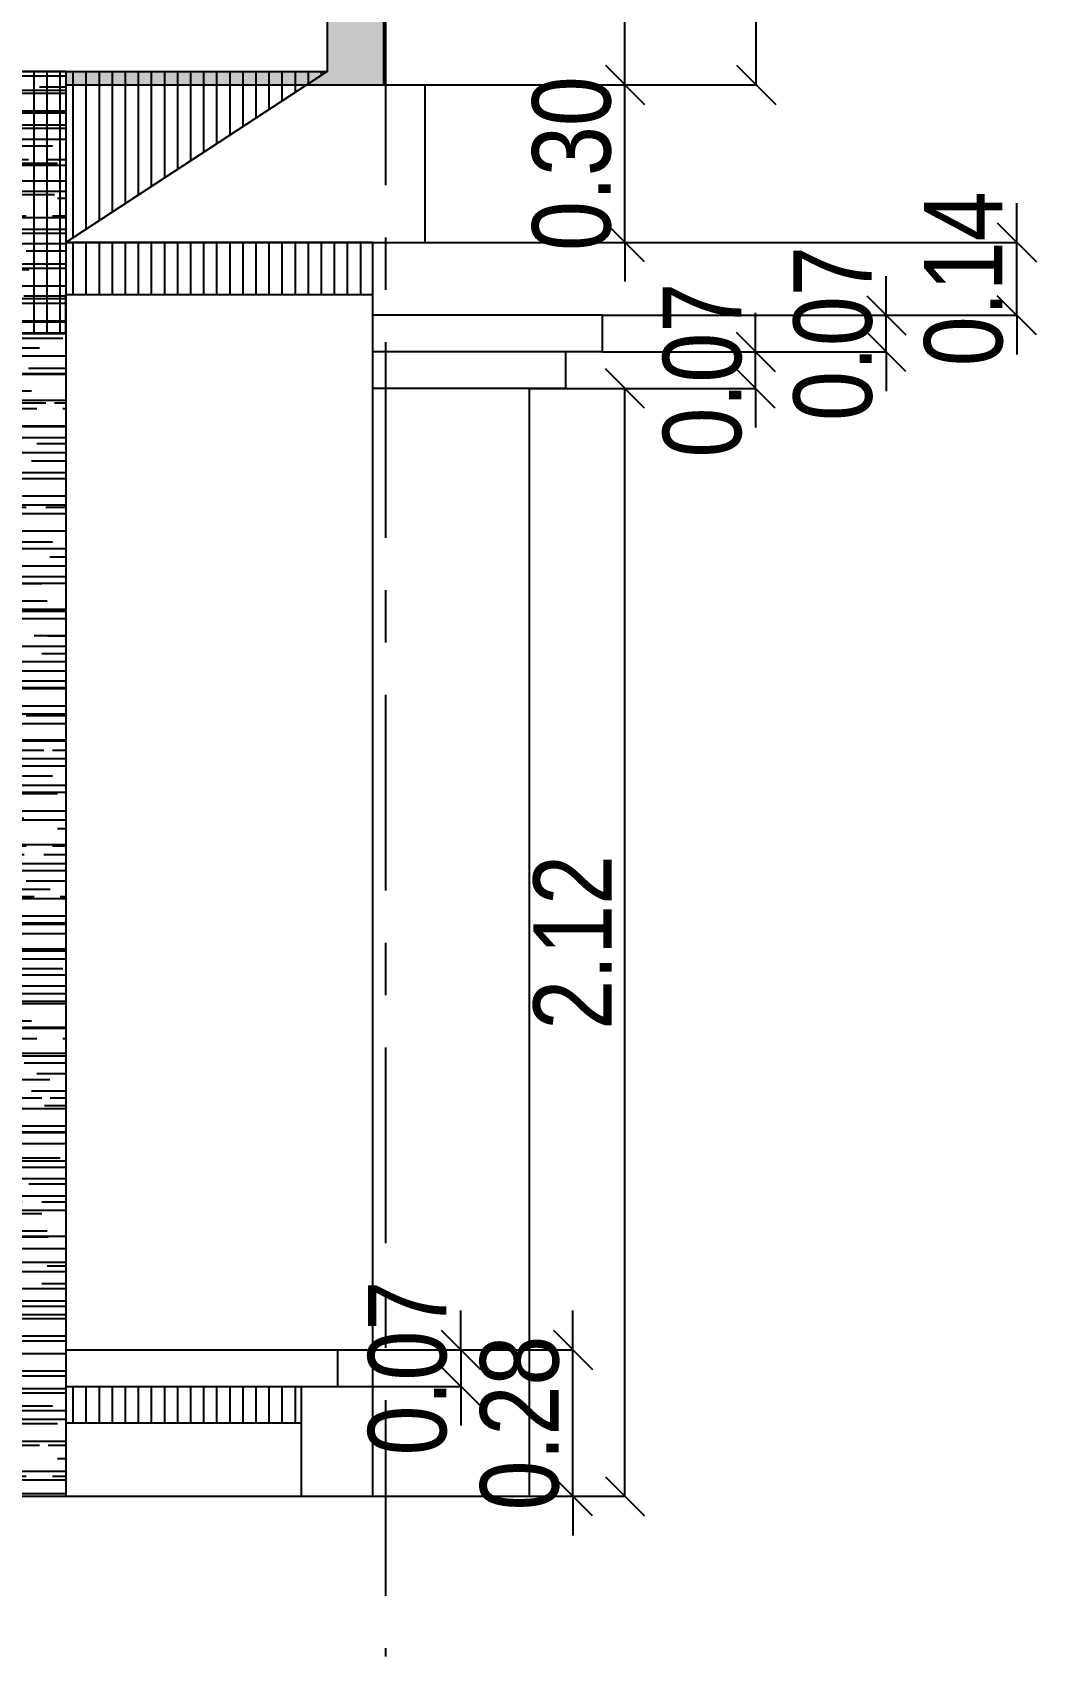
# Model space of a CAD drawing. Extents: x -14.8 to 35.6, y 44.5 to 81.2.
# Drawn here: x 33.647 to 35.568, y 44.673 to 47.781 of the extents above; entities that cross this region are included whole.
import ezdxf

# ---------------------------------------------------------------- set-up
doc = ezdxf.new("R2010")
doc.units = 0
doc.header["$MEASUREMENT"] = 0
doc.header["$PDMODE"] = 3
doc.linetypes.add('CENTER2', pattern=[1.125, 0.75, -0.125, 0.125, -0.125])
doc.layers.get('0').update_dxf_attribs({"linetype": 'CONTINUOUS'})
doc.layers.get('DEFPOINTS').update_dxf_attribs({"linetype": 'CONTINUOUS'})
for name, color, linetype in [('COTAS', 12, 'CONTINUOUS'), ('EJES', 161, 'CENTER2'), ('NUEVO', 1, 'CONTINUOUS'), ('RELLENO', 7, 'CONTINUOUS'), ('SOMBRA', 251, 'CONTINUOUS')]:
    doc.layers.add(name, color=color, linetype=linetype)
doc.styles.add('COTAS SECUNDARIAS', font='ARIALN.TTF', dxfattribs={"height": 0.15})
doc.dimstyles.new('COTA SECUNDARIAS', dxfattribs={"dimscale": 5, "dimtxt": 1, "dimasz": 0.015, "dimexe": 0, "dimexo": 0, "dimgap": 0.005, "dimtad": 1, "dimzin": 1, "dimdsep": 46, "dimtxsty": 'COTAS SECUNDARIAS', "dimblk": 'OBLIQUE', "dimcen": 0, "dimclrd": 11, "dimclre": 11, "dimclrt": 11, "dimaunit": 1, "dimadec": 1, "dimazin": 0, "dimtfac": 0.4, "dimtix": 1, "dimtmove": 1, "dimatfit": 3, "dimfxl": 1, "dimtolj": 1, "dimtzin": 0, "dimlwd": -1, "dimarcsym": 0})
pattern_1 = [(0, (0, 15.127245), (0.11, 0.05), [0.75, -0.1, 0.25, -0.05]), (0, (0.0665, 15.152245), (-0.05, 0.0665), [0.15, -0.0165, 0.3, -0.0375]), (0, (0.025, 15.169745), (0.26, 0.0335), [0.4, -0.07, 0.2, -0.05])]

# ---------------------------------------------------------------- blocks, each defined once
blk = doc.blocks.new('_Oblique')
at = {"color": 0, "linetype": 'ByBlock', "lineweight": -2}
blk.add_line((-0.5, -0.5), (0.5, 0.5), dxfattribs=at)
blk = doc.blocks.new('*D79')
at = {"layer": 'COTAS', "color": 11, "transparency": 16777216}
for p, q in [((34.6813, 45.2599), (34.6813, 45.3349)), ((34.6813, 44.9795), (34.6813, 45.2599)), ((34.6813, 44.9795), (34.6813, 44.9045))]:
    blk.add_line(p, q, dxfattribs=at)
at = {"layer": 'COTAS', "color": 11, "lineweight": -2, "transparency": 16777216}
for p, q in [((34.2309, 45.2599), (34.6813, 45.2599)), ((34.1609, 44.9795), (34.6813, 44.9795))]:
    blk.add_line(p, q, dxfattribs=at)
at = {"layer": 'DEFPOINTS', "color": 0, "transparency": 16777216}
for p in [(34.2309, 45.2599), (34.6813, 45.2599), (34.1609, 44.9795)]:
    blk.add_point(p, dxfattribs=at)
at = {"layer": 'COTAS', "color": 11, "transparency": 16777216, "xscale": 0.075, "yscale": 0.075, "zscale": 0.075}
for p, rotation in [((34.6813, 45.2599), 270), ((34.6813, 44.9795), 90)]:
    blk.add_blockref('_Oblique', p, dxfattribs=dict(at, rotation=rotation))
at = {"layer": 'COTAS', "color": 11, "transparency": 16777216, "insert": (34.5797, 45.1197), "char_height": 0.15, "attachment_point": 5, "rotation": 90, "style": 'COTAS SECUNDARIAS'}
blk.add_mtext('\\A1;0.28', dxfattribs=at)
blk = doc.blocks.new('*D80')
at = {"layer": 'COTAS', "color": 11, "transparency": 16777216}
for p, q in [((34.4666, 45.2599), (34.4666, 45.3349)), ((34.4666, 45.2599), (34.4666, 45.1899)), ((34.4666, 45.1899), (34.4666, 45.1149))]:
    blk.add_line(p, q, dxfattribs=at)
at = {"layer": 'COTAS', "color": 11, "lineweight": -2, "transparency": 16777216}
for p, q in [((33.9709, 45.2599), (34.4666, 45.2599)), ((33.9709, 45.1899), (34.4666, 45.1899))]:
    blk.add_line(p, q, dxfattribs=at)
at = {"layer": 'DEFPOINTS', "color": 0, "transparency": 16777216}
for p in [(33.9709, 45.2599), (33.9709, 45.1899), (34.4666, 45.1899)]:
    blk.add_point(p, dxfattribs=at)
at = {"layer": 'COTAS', "color": 11, "transparency": 16777216, "xscale": 0.075, "yscale": 0.075, "zscale": 0.075}
for p, rotation in [((34.4666, 45.2599), 270), ((34.4666, 45.1899), 90)]:
    blk.add_blockref('_Oblique', p, dxfattribs=dict(at, rotation=rotation))
at = {"layer": 'COTAS', "color": 11, "transparency": 16777216, "insert": (34.365, 45.2249), "char_height": 0.15, "attachment_point": 5, "rotation": 90, "style": 'COTAS SECUNDARIAS'}
blk.add_mtext('\\A1;0.07', dxfattribs=at)
blk = doc.blocks.new('*D249')
at = {"layer": 'COTAS', "color": 11, "lineweight": -2, "transparency": 16777216}
for p, q in [((34.5975, 47.0999), (34.7808, 47.0999)), ((34.5975, 44.9795), (34.7808, 44.9795))]:
    blk.add_line(p, q, dxfattribs=at)
at = {"layer": 'COTAS', "color": 11, "transparency": 16777216}
blk.add_line((34.7808, 44.9795), (34.7808, 47.0999), dxfattribs=at)
at = {"layer": 'DEFPOINTS', "color": 0, "transparency": 16777216}
for p in [(34.5975, 47.0999), (34.7808, 47.0999), (34.5975, 44.9795)]:
    blk.add_point(p, dxfattribs=at)
at = {"layer": 'COTAS', "color": 11, "transparency": 16777216, "xscale": 0.075, "yscale": 0.075, "zscale": 0.075}
for p, rotation in [((34.7808, 47.0999), 90), ((34.7808, 44.9795), 270)]:
    blk.add_blockref('_Oblique', p, dxfattribs=dict(at, rotation=rotation))
at = {"layer": 'COTAS', "color": 11, "transparency": 16777216, "insert": (34.6805, 46.0397), "char_height": 0.15, "attachment_point": 5, "rotation": 90, "style": 'COTAS SECUNDARIAS'}
blk.add_mtext('\\A1;2.12', dxfattribs=at)
blk = doc.blocks.new('*D250')
at = {"layer": 'COTAS', "color": 11, "transparency": 16777216}
for p, q in [((35.0308, 47.1699), (35.0308, 47.2449)), ((35.0308, 47.0999), (35.0308, 47.1699)), ((35.0308, 47.0999), (35.0308, 47.0249))]:
    blk.add_line(p, q, dxfattribs=at)
at = {"layer": 'COTAS', "color": 11, "lineweight": -2, "transparency": 16777216}
for p, q in [((34.7375, 47.1699), (35.0308, 47.1699)), ((34.5975, 47.0999), (35.0308, 47.0999))]:
    blk.add_line(p, q, dxfattribs=at)
at = {"layer": 'DEFPOINTS', "color": 0, "transparency": 16777216}
for p in [(34.7375, 47.1699), (35.0308, 47.1699), (34.5975, 47.0999)]:
    blk.add_point(p, dxfattribs=at)
at = {"layer": 'COTAS', "color": 11, "transparency": 16777216, "xscale": 0.075, "yscale": 0.075, "zscale": 0.075}
for p, rotation in [((35.0308, 47.1699), 270), ((35.0308, 47.0999), 90)]:
    blk.add_blockref('_Oblique', p, dxfattribs=dict(at, rotation=rotation))
at = {"layer": 'COTAS', "color": 11, "transparency": 16777216, "insert": (34.9292, 47.1349), "char_height": 0.15, "attachment_point": 5, "rotation": 90, "style": 'COTAS SECUNDARIAS'}
blk.add_mtext('\\A1;0.07', dxfattribs=at)
blk = doc.blocks.new('*D251')
at = {"layer": 'COTAS', "color": 11, "transparency": 16777216}
for p, q in [((35.2808, 47.2399), (35.2808, 47.3149)), ((35.2808, 47.1699), (35.2808, 47.2399)), ((35.2808, 47.1699), (35.2808, 47.0949))]:
    blk.add_line(p, q, dxfattribs=at)
at = {"layer": 'COTAS', "color": 11, "lineweight": -2, "transparency": 16777216}
for p, q in [((34.7375, 47.2399), (35.2808, 47.2399)), ((34.7375, 47.1699), (35.2808, 47.1699))]:
    blk.add_line(p, q, dxfattribs=at)
at = {"layer": 'DEFPOINTS', "color": 0, "transparency": 16777216}
for p in [(34.7375, 47.2399), (35.2808, 47.2399), (34.7375, 47.1699)]:
    blk.add_point(p, dxfattribs=at)
at = {"layer": 'COTAS', "color": 11, "transparency": 16777216, "xscale": 0.075, "yscale": 0.075, "zscale": 0.075}
for p, rotation in [((35.2808, 47.2399), 270), ((35.2808, 47.1699), 90)]:
    blk.add_blockref('_Oblique', p, dxfattribs=dict(at, rotation=rotation))
at = {"layer": 'COTAS', "color": 11, "transparency": 16777216, "insert": (35.1792, 47.2049), "char_height": 0.15, "attachment_point": 5, "rotation": 90, "style": 'COTAS SECUNDARIAS'}
blk.add_mtext('\\A1;0.07', dxfattribs=at)
blk = doc.blocks.new('*D252')
at = {"layer": 'COTAS', "color": 11, "transparency": 16777216}
for p, q in [((35.5308, 47.3795), (35.5308, 47.4545)), ((35.5308, 47.2399), (35.5308, 47.3795)), ((35.5308, 47.2399), (35.5308, 47.1649))]:
    blk.add_line(p, q, dxfattribs=at)
at = {"layer": 'COTAS', "color": 11, "lineweight": -2, "transparency": 16777216}
for p, q in [((34.3975, 47.3795), (35.5308, 47.3795)), ((34.7375, 47.2399), (35.5308, 47.2399))]:
    blk.add_line(p, q, dxfattribs=at)
at = {"layer": 'DEFPOINTS', "color": 0, "transparency": 16777216}
for p in [(34.3975, 47.3795), (35.5308, 47.3795), (34.7375, 47.2399)]:
    blk.add_point(p, dxfattribs=at)
at = {"layer": 'COTAS', "color": 11, "transparency": 16777216, "xscale": 0.075, "yscale": 0.075, "zscale": 0.075}
for p, rotation in [((35.5308, 47.3795), 270), ((35.5308, 47.2399), 90)]:
    blk.add_blockref('_Oblique', p, dxfattribs=dict(at, rotation=rotation))
at = {"layer": 'COTAS', "color": 11, "transparency": 16777216, "insert": (35.4292, 47.3097), "char_height": 0.15, "attachment_point": 5, "rotation": 90, "style": 'COTAS SECUNDARIAS'}
blk.add_mtext('\\A1;0.14', dxfattribs=at)
blk = doc.blocks.new('*D253')
at = {"layer": 'COTAS', "color": 11, "transparency": 16777216}
for p, q in [((34.7808, 47.6812), (34.7808, 47.7562)), ((34.7808, 47.3795), (34.7808, 47.6812)), ((34.7808, 47.3795), (34.7808, 47.3045))]:
    blk.add_line(p, q, dxfattribs=at)
at = {"layer": 'COTAS', "color": 11, "lineweight": -2, "transparency": 16777216}
for p, q in [((34.3975, 47.6812), (34.7808, 47.6812)), ((34.3975, 47.3795), (34.7808, 47.3795))]:
    blk.add_line(p, q, dxfattribs=at)
at = {"layer": 'DEFPOINTS', "color": 0, "transparency": 16777216}
for p in [(34.3975, 47.6812), (34.7808, 47.6812), (34.3975, 47.3795)]:
    blk.add_point(p, dxfattribs=at)
at = {"layer": 'COTAS', "color": 11, "transparency": 16777216, "xscale": 0.075, "yscale": 0.075, "zscale": 0.075}
for p, rotation in [((34.7808, 47.6812), 270), ((34.7808, 47.3795), 90)]:
    blk.add_blockref('_Oblique', p, dxfattribs=dict(at, rotation=rotation))
at = {"layer": 'COTAS', "color": 11, "transparency": 16777216, "insert": (34.6792, 47.5303), "char_height": 0.15, "attachment_point": 5, "rotation": 90, "style": 'COTAS SECUNDARIAS'}
blk.add_mtext('\\A1;0.30', dxfattribs=at)
blk = doc.blocks.new('*D254')
at = {"layer": 'COTAS', "color": 11, "lineweight": -2, "transparency": 16777216}
for p, q in [((34.8192, 50.0929), (34.7808, 50.0929)), ((34.3975, 47.6812), (34.7808, 47.6812))]:
    blk.add_line(p, q, dxfattribs=at)
at = {"layer": 'COTAS', "color": 11, "transparency": 16777216}
blk.add_line((34.7808, 47.6812), (34.7808, 50.0929), dxfattribs=at)
at = {"layer": 'DEFPOINTS', "color": 0, "transparency": 16777216}
for p in [(34.7808, 50.0929), (34.8192, 50.0929), (34.3975, 47.6812)]:
    blk.add_point(p, dxfattribs=at)
at = {"layer": 'COTAS', "color": 11, "transparency": 16777216, "xscale": 0.075, "yscale": 0.075, "zscale": 0.075}
for p, rotation in [((34.7808, 50.0929), 90), ((34.7808, 47.6812), 270)]:
    blk.add_blockref('_Oblique', p, dxfattribs=dict(at, rotation=rotation))
at = {"layer": 'COTAS', "color": 11, "transparency": 16777216, "insert": (34.6805, 48.887), "char_height": 0.15, "attachment_point": 5, "rotation": 90, "style": 'COTAS SECUNDARIAS'}
blk.add_mtext('\\A1;2.41', dxfattribs=at)
blk = doc.blocks.new('*D256')
at = {"layer": 'COTAS', "color": 11, "lineweight": -2, "transparency": 16777216}
for p, q in [((29.7321, 49.9063), (35.032, 49.9063)), ((34.3975, 47.6812), (35.032, 47.6812))]:
    blk.add_line(p, q, dxfattribs=at)
at = {"layer": 'COTAS', "color": 11, "transparency": 16777216}
blk.add_line((35.032, 47.6812), (35.032, 49.9063), dxfattribs=at)
at = {"layer": 'DEFPOINTS', "color": 0, "transparency": 16777216}
for p in [(29.7321, 49.9063), (35.032, 49.9063), (34.3975, 47.6812)]:
    blk.add_point(p, dxfattribs=at)
at = {"layer": 'COTAS', "color": 11, "transparency": 16777216, "xscale": 0.075, "yscale": 0.075, "zscale": 0.075}
for p, rotation in [((35.032, 49.9063), 90), ((35.032, 47.6812), 270)]:
    blk.add_blockref('_Oblique', p, dxfattribs=dict(at, rotation=rotation))
at = {"layer": 'COTAS', "color": 11, "transparency": 16777216, "insert": (34.9317, 48.7937), "char_height": 0.15, "attachment_point": 5, "rotation": 90, "style": 'COTAS SECUNDARIAS'}
blk.add_mtext('\\A1;2.22', dxfattribs=at)

msp = doc.modelspace()

# ---------------------------------------------------------------- hatches: boundary and pattern name
at = {"layer": 'RELLENO'}
h = msp.add_hatch(dxfattribs=at)
h.set_pattern_fill('AR-RROOF', color=1, scale=0.05, style=0)
h.set_pattern_definition(pattern_1)
h.paths.add_polyline_path([(34.3192, 50.0929), (26.7525, 50.0929), (26.7525, 49.9063), (29.7321, 49.9063), (34.2515, 47.8977), (34.2109, 47.8063), (34.2109, 47.7063), (33.7109, 47.7063), (33.7109, 47.6812), (34.3192, 47.6812)])
h = msp.add_hatch(dxfattribs=at)
h.set_pattern_fill('AR-RROOF', color=1, scale=0.05, style=0)
h.set_pattern_definition(pattern_1)
h.paths.add_polyline_path([(33.7109, 47.7063), (32.0134, 47.7063), (32.0134, 46.9599), (32.0173, 46.9599, -1), (32.0173, 46.9499), (32.0523, 46.9499, -1), (32.0523, 46.9599), (32.0573, 46.9599), (32.0573, 47.0499), (32.0673, 47.0999), (32.0773, 47.0499), (32.0773, 46.9599), (32.0823, 46.9599, -1), (32.0823, 46.9499), (32.1173, 46.9499, -1), (32.1173, 46.9599), (32.1223, 46.9599), (32.1223, 47.0499), (32.1323, 47.0999), (32.1423, 47.0499), (32.1423, 46.9599), (32.1473, 46.9599, -1), (32.1473, 46.9499), (32.1823, 46.9499, -1), (32.1823, 46.9599), (32.1873, 46.9599), (32.1873, 47.0499), (32.1973, 47.0999), (32.2073, 47.0499), (32.2073, 46.9599), (32.2123, 46.9599, -1), (32.2123, 46.9499), (32.6444, 46.9499), (32.6444, 47.0999), (32.5069, 47.0999), (32.5069, 47.1699), (32.4739, 47.1699), (32.4739, 47.2399), (33.5321, 47.2399), (33.5321, 47.1699), (33.4991, 47.1699), (33.4991, 47.0999), (33.4661, 47.0999), (33.4661, 44.9795), (33.7109, 44.9795)])
h.paths.add_polyline_path([(32.3923, 47.0999), (32.4023, 47.0499), (32.4023, 46.9599), (32.3823, 46.9599), (32.3823, 47.0499)], flags=16)
h.paths.add_polyline_path([(32.4573, 47.0999), (32.4673, 47.0499), (32.4673, 46.9599), (32.4473, 46.9599), (32.4473, 47.0499)], flags=16)
h.paths.add_polyline_path([(32.3273, 47.0999), (32.3373, 47.0499), (32.3373, 46.9599), (32.3173, 46.9599), (32.3173, 47.0499)], flags=16)
h.paths.add_polyline_path([(32.2623, 47.0999), (32.2723, 47.0499), (32.2723, 46.9599), (32.2523, 46.9599), (32.2523, 47.0499)], flags=16)
at = {"layer": 'SOMBRA'}
h = msp.add_hatch(dxfattribs=at)
h.set_pattern_fill('ANSI31', color=256, scale=0.2, angle=45, style=0)
h.set_pattern_definition([(90, (0, 15.127245), (-0.025, 3e-18), [])])
h.paths.add_polyline_path([(34.2109, 47.7063), (33.7109, 47.7063), (29.2509, 47.7063), (25.1509, 47.7063), (20.5009, 47.7063), (20.5009, 47.2399), (21.6409, 47.2399), (21.6409, 47.1699), (21.5709, 47.1699), (20.5009, 47.1699), (20.5009, 47.0299), (21.5009, 47.0299), (21.5009, 46.2063), (25.1509, 46.2063), (25.1509, 47.2063), (26.4009, 47.2063), (26.4009, 47.1363), (28.0009, 47.1363), (28.0009, 47.2063), (30.4134, 47.2063), (30.4134, 47.1363), (32.0134, 47.1363), (32.0134, 47.2063), (32.4739, 47.2063), (32.4739, 47.1699), (32.5069, 47.1699), (32.5069, 47.0999), (32.5399, 47.0999), (32.5399, 45.2599), (32.7274, 45.2599), (32.7274, 45.1899), (32.6944, 45.1899), (25.5028, 45.1899), (25.5028, 45.1199), (29.8811, 45.1199), (32.6944, 45.1199), (32.6944, 44.9795), (32.749, 44.9795), (32.749, 47.0299), (33.4661, 47.0299), (33.4661, 47.0999), (33.4991, 47.0999), (33.4991, 47.1699), (32.815, 47.1699), (32.815, 47.2399), (33.5321, 47.2399), (33.5321, 47.2063), (33.7109, 47.2063), (33.7109, 47.2795), (34.2975, 47.2795), (34.2975, 47.3795), (33.7109, 47.3795)])
h.paths.add_polyline_path([(23.999, 45.1899), (21.5009, 45.1899), (21.5009, 45.1199), (23.999, 45.1199)], flags=17)
h.paths.add_polyline_path([(34.1609, 45.1899), (33.7109, 45.1899), (33.7109, 45.1199), (34.1609, 45.1199)], flags=17)

# ---------------------------------------------------------------- linework, layer by layer
for p, q in [((34.3192, 47.6812), (34.3192, 50.0929)), ((33.7109, 47.6812), (34.3975, 47.6812)), ((34.3975, 47.6812), (34.3975, 47.3795)), ((33.7109, 47.3795), (34.3975, 47.3795)), ((34.2975, 47.3795), (34.2975, 44.9795)), ((19.7903, 44.9795), (34.5975, 44.9795))]:
    msp.add_line(p, q)
at = {"color": 1}
msp.add_line((34.2109, 47.8063), (34.2109, 47.7063), dxfattribs=at)
at = {"layer": 'EJES', "linetype": 'CENTER2', "ltscale": 0.5}
msp.add_line((34.3227, 48.5388), (34.3227, 44.6728), dxfattribs=at)
at = {"layer": 'NUEVO'}
for p, q in [((29.5475, 47.7063), (34.2109, 47.7063)), ((33.7109, 47.7063), (33.7109, 44.9795)), ((34.7375, 47.2399), (34.2975, 47.2399)), ((34.7375, 47.1699), (34.7375, 47.2399)), ((34.7375, 47.1699), (34.2975, 47.1699)), ((34.6675, 47.0999), (34.6675, 47.1699)), ((34.6675, 47.0999), (34.2975, 47.0999)), ((34.5975, 47.0999), (34.5975, 44.9795)), ((33.7109, 45.2599), (34.2309, 45.2599)), ((34.2309, 45.2599), (34.2309, 45.1899)), ((33.7109, 45.1899), (34.2309, 45.1899)), ((34.1609, 45.1899), (34.1609, 44.9795))]:
    msp.add_line(p, q, dxfattribs=at)
at = {"layer": 'SOMBRA'}
for p, q in [((33.7109, 47.7063), (29.2509, 47.7063)), ((34.2109, 47.7063), (33.7109, 47.3795)), ((33.7109, 47.7063), (34.2109, 47.7063)), ((34.2975, 47.3795), (33.7109, 47.3795)), ((34.2975, 47.3795), (34.2975, 47.2795)), ((33.7109, 47.2795), (34.2975, 47.2795)), ((33.7109, 47.2063), (33.7109, 47.2795)), ((33.5321, 47.2063), (33.7109, 47.2063)), ((33.7109, 45.1899), (33.7109, 45.1199)), ((33.7109, 45.1899), (34.1609, 45.1899)), ((34.1609, 45.1899), (34.1609, 45.1199)), ((33.7109, 45.1199), (34.1609, 45.1199))]:
    msp.add_line(p, q, dxfattribs=at)

# ---------------------------------------------------------------- dimensions: what is measured, and where the dimension line sits
at = {"layer": 'COTAS'}
for base, p1, p2, picture, middle in [((34.7808, 50.0929), (34.3975, 47.6812), (34.8192, 50.0929), '*D254', (34.6805, 48.887)), ((34.7808, 47.6812), (34.3975, 47.3795), (34.3975, 47.6812), '*D253', (34.6792, 47.5303)), ((35.5308, 47.3795), (34.7375, 47.2399), (34.3975, 47.3795), '*D252', (35.4292, 47.3097)), ((35.2808, 47.2399), (34.7375, 47.1699), (34.7375, 47.2399), '*D251', (35.1792, 47.2049)), ((35.0308, 47.1699), (34.5975, 47.0999), (34.7375, 47.1699), '*D250', (34.9292, 47.1349)), ((34.7808, 47.0999), (34.5975, 44.9795), (34.5975, 47.0999), '*D249', (34.6805, 46.0397)), ((34.4666, 45.1899), (33.9709, 45.2599), (33.9709, 45.1899), '*D80', (34.365, 45.2249)), ((34.6813, 45.2599), (34.1609, 44.9795), (34.2309, 45.2599), '*D79', (34.5797, 45.1197))]:
    dim = msp.add_linear_dim(base=base, p1=p1, p2=p2, angle=90, dimstyle='COTA SECUNDARIAS', dxfattribs=at)
    dim.commit()
    dim.dimension.update_dxf_attribs({"geometry": picture, "text_midpoint": middle})
dim = msp.add_linear_dim(base=(35.032, 49.9063), p1=(34.3975, 47.6812), p2=(29.7321, 49.9063), angle=90, text='2.22', dimstyle='COTA SECUNDARIAS', dxfattribs=at)
dim.commit()
dim.dimension.update_dxf_attribs({"geometry": '*D256', "text_midpoint": (34.9317, 48.7937)})

doc.saveas('drawing.dxf')
